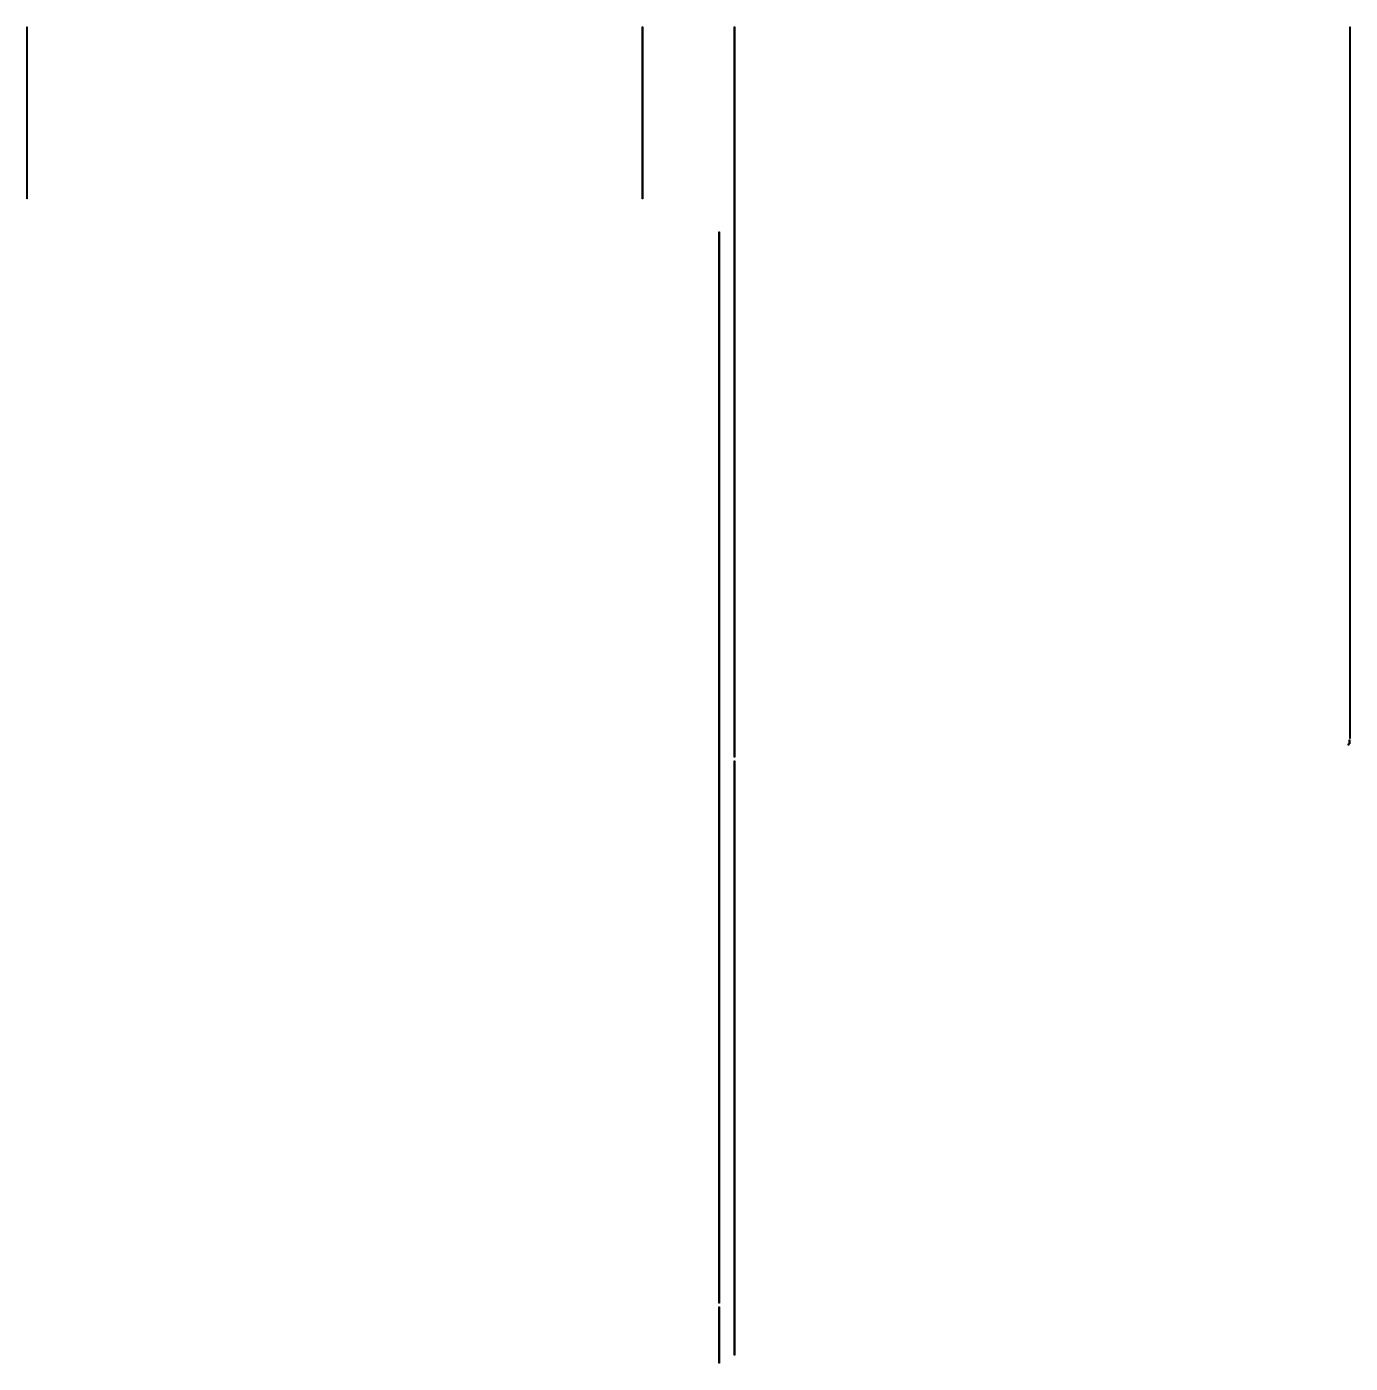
# Model space of a CAD drawing. Header units: millimetres. Extents: x -29 to 14.2, y -17.7 to 26.
import ezdxf

# ---------------------------------------------------------------- set-up
doc = ezdxf.new("R2010")
doc.units = ezdxf.units.MM

msp = doc.modelspace()

# ---------------------------------------------------------------- linework, layer by layer
for points in [[(-29.0345, 20.3775), (-29.0345, 25.9975), (-29.0145, 25.9975), (-29.0145, 20.3775)], [(-8.9145, 20.3775), (-8.9145, 25.9975), (-8.8945, 25.9975), (-8.8945, 20.3775)], [(-5.9145, 2.1325), (-5.9145, 25.9975), (-5.8945, 25.9975), (-5.8945, 2.1325)], [(14.2055, 2.747616), (14.2055, 25.9975), (14.2255, 25.9975), (14.2255, 2.747616)], [(-6.4145, -15.7025), (-6.4145, 19.2975), (-6.3945, 19.2975), (-6.3945, -15.7025)], [(14.192571, 2.566589), (14.192571, 2.69906), (14.212571, 2.69906), (14.212571, 2.566589)], [(14.157037, 2.523895), (14.157037, 2.566589), (14.177037, 2.566589), (14.177037, 2.523895)], [(-5.9145, -17.405075), (-5.9145, 2.0125), (-5.8945, 2.0125), (-5.8945, -17.405075)], [(-6.4145, -17.668925), (-6.4145, -15.8225), (-6.3945, -15.8225), (-6.3945, -17.668925)]]:
    msp.add_lwpolyline(points, close=True)

doc.saveas('drawing.dxf')
